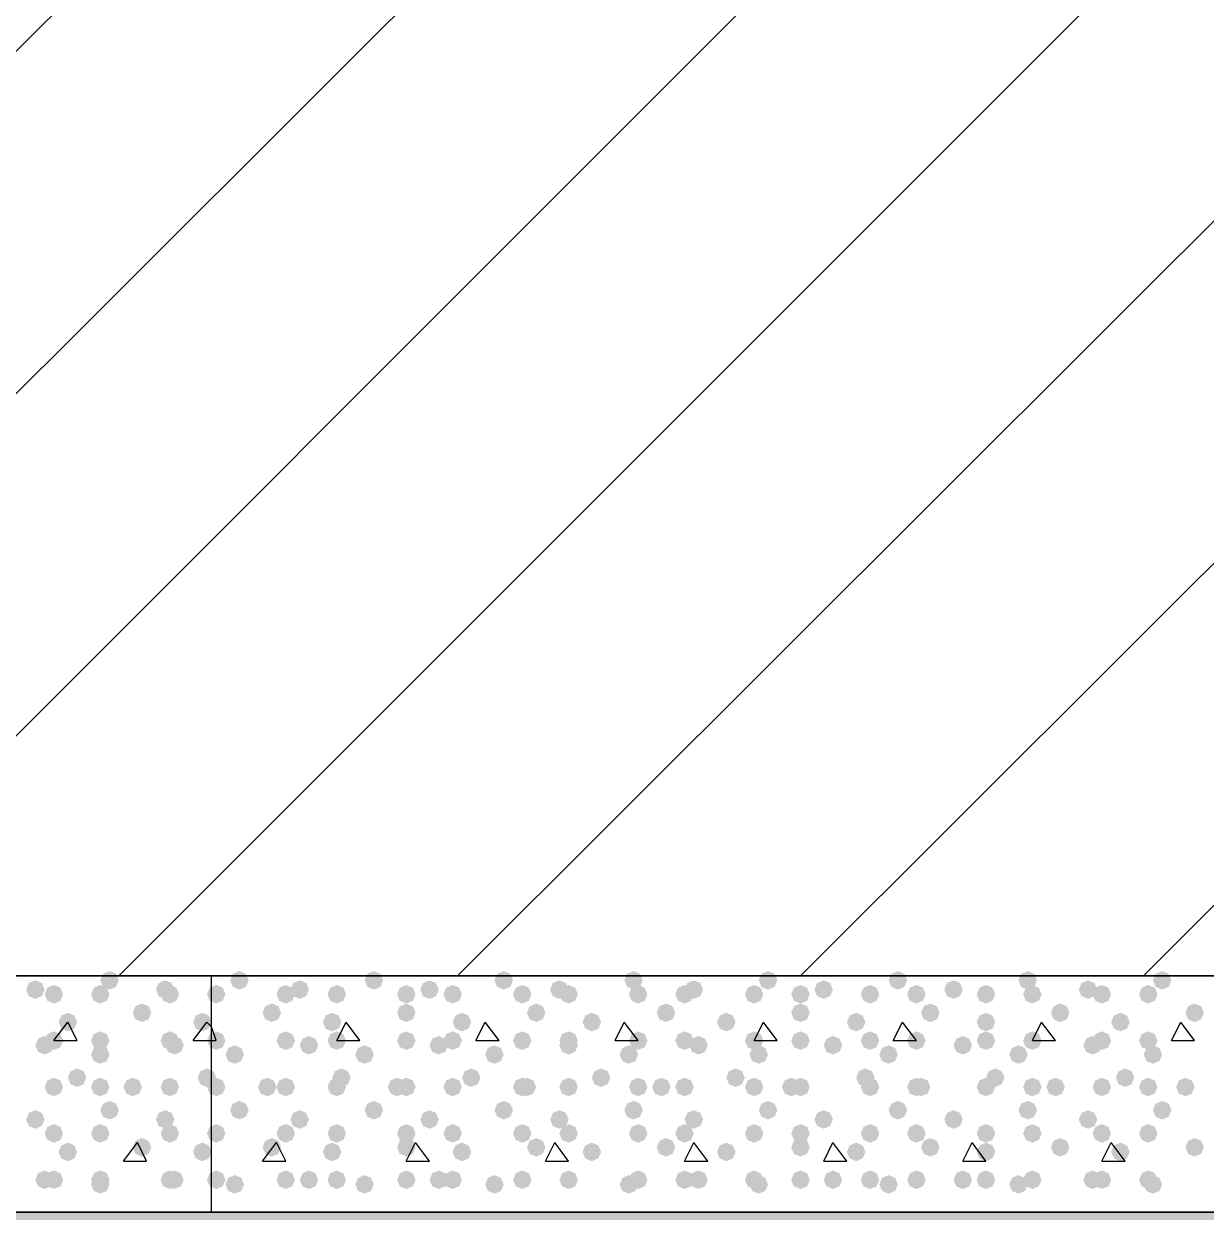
# Model space of a CAD drawing. Header units: millimetres. Extents: x 0 to 420, y 0 to 297.
# Drawn here: x 257.83 to 268.63, y 177.93 to 188.77 of the extents above; entities that cross this region are included whole.
import ezdxf

# ---------------------------------------------------------------- set-up
doc = ezdxf.new("R2010")
doc.units = ezdxf.units.MM
doc.layers.get('0').update_dxf_attribs({"linetype": 'CONTINUOUS'})

msp = doc.modelspace()

# ---------------------------------------------------------------- hatches: boundary and pattern name
at = {"true_color": 0x000007}
for points in [[(258.699, 180.043667), (258.674129, 179.983871), (258.614333, 179.959), (258.554538, 179.983871), (258.529667, 180.043667), (258.554537, 180.103462), (258.614333, 180.128333), (258.674129, 180.103463)], [(258.021667, 179.959), (257.996796, 179.899204), (257.937, 179.874333), (257.877204, 179.899204), (257.852333, 179.959), (257.877204, 180.018796), (257.937, 180.043667), (257.996796, 180.018796)], [(258.191, 179.916667), (258.166129, 179.856871), (258.106333, 179.832), (258.046538, 179.856871), (258.021667, 179.916667), (258.046537, 179.976462), (258.106333, 180.001333), (258.166129, 179.976463)], [(258.614333, 179.916667), (258.589462, 179.856871), (258.529667, 179.832), (258.469871, 179.856871), (258.445, 179.916667), (258.469871, 179.976462), (258.529667, 180.001333), (258.589462, 179.976463)], [(259.207, 179.959), (259.182129, 179.899204), (259.122333, 179.874333), (259.062537, 179.899204), (259.037667, 179.959), (259.062537, 180.018796), (259.122333, 180.043667), (259.182129, 180.018796)], [(259.249333, 179.916667), (259.224462, 179.856871), (259.164667, 179.832), (259.104871, 179.856871), (259.08, 179.916667), (259.104871, 179.976462), (259.164667, 180.001333), (259.224462, 179.976463)], [(258.995333, 179.747333), (258.970462, 179.687537), (258.910667, 179.662667), (258.850871, 179.687537), (258.826, 179.747333), (258.850871, 179.807129), (258.910667, 179.832), (258.970462, 179.807129)], [(258.318, 179.662667), (258.293129, 179.602871), (258.233333, 179.578), (258.173537, 179.602871), (258.148667, 179.662667), (258.173537, 179.722462), (258.233333, 179.747333), (258.293129, 179.722463)], [(259.545667, 179.662667), (259.520796, 179.602871), (259.461, 179.578), (259.401204, 179.602871), (259.376333, 179.662667), (259.401204, 179.722462), (259.461, 179.747333), (259.520796, 179.722463)], [(258.106333, 179.451), (258.081462, 179.391204), (258.021667, 179.366333), (257.961871, 179.391204), (257.937, 179.451), (257.961871, 179.510796), (258.021667, 179.535667), (258.081462, 179.510796)], [(258.191, 179.493333), (258.166129, 179.433538), (258.106333, 179.408667), (258.046538, 179.433538), (258.021667, 179.493333), (258.046537, 179.553129), (258.106333, 179.578), (258.166129, 179.553129)], [(258.614333, 179.493333), (258.589462, 179.433538), (258.529667, 179.408667), (258.469871, 179.433538), (258.445, 179.493333), (258.469871, 179.553129), (258.529667, 179.578), (258.589462, 179.553129)], [(259.249333, 179.493333), (259.224462, 179.433538), (259.164667, 179.408667), (259.104871, 179.433538), (259.08, 179.493333), (259.104871, 179.553129), (259.164667, 179.578), (259.224462, 179.553129)], [(259.291667, 179.451), (259.266796, 179.391204), (259.207, 179.366333), (259.147204, 179.391204), (259.122333, 179.451), (259.147204, 179.510796), (259.207, 179.535667), (259.266796, 179.510796)], [(258.614333, 179.366333), (258.589462, 179.306537), (258.529667, 179.281667), (258.469871, 179.306537), (258.445, 179.366333), (258.469871, 179.426129), (258.529667, 179.451), (258.589462, 179.426129)], [(258.402667, 179.154667), (258.377796, 179.094871), (258.318, 179.07), (258.258204, 179.094871), (258.233333, 179.154667), (258.258204, 179.214462), (258.318, 179.239333), (258.377796, 179.214463)], [(259.588, 179.154667), (259.563129, 179.094871), (259.503333, 179.07), (259.443537, 179.094871), (259.418667, 179.154667), (259.443537, 179.214462), (259.503333, 179.239333), (259.563129, 179.214463)], [(258.191, 179.07), (258.166129, 179.010204), (258.106333, 178.985333), (258.046538, 179.010204), (258.021667, 179.07), (258.046537, 179.129796), (258.106333, 179.154667), (258.166129, 179.129796)], [(258.614333, 179.07), (258.589462, 179.010204), (258.529667, 178.985333), (258.469871, 179.010204), (258.445, 179.07), (258.469871, 179.129796), (258.529667, 179.154667), (258.589462, 179.129796)], [(258.910667, 179.07), (258.885796, 179.010204), (258.826, 178.985333), (258.766204, 179.010204), (258.741333, 179.07), (258.766204, 179.129796), (258.826, 179.154667), (258.885796, 179.129796)], [(259.249333, 179.07), (259.224462, 179.010204), (259.164667, 178.985333), (259.104871, 179.010204), (259.08, 179.07), (259.104871, 179.129796), (259.164667, 179.154667), (259.224462, 179.129796)], [(258.699, 178.858333), (258.674129, 178.798537), (258.614333, 178.773667), (258.554538, 178.798537), (258.529667, 178.858333), (258.554537, 178.918129), (258.614333, 178.943), (258.674129, 178.918129)], [(258.021667, 178.773667), (257.996796, 178.713871), (257.937, 178.689), (257.877204, 178.713871), (257.852333, 178.773667), (257.877204, 178.833462), (257.937, 178.858333), (257.996796, 178.833463)], [(259.207, 178.773667), (259.182129, 178.713871), (259.122333, 178.689), (259.062537, 178.713871), (259.037667, 178.773667), (259.062537, 178.833462), (259.122333, 178.858333), (259.182129, 178.833463)], [(258.191, 178.646667), (258.166129, 178.586871), (258.106333, 178.562), (258.046538, 178.586871), (258.021667, 178.646667), (258.046537, 178.706462), (258.106333, 178.731333), (258.166129, 178.706463)], [(258.614333, 178.646667), (258.589462, 178.586871), (258.529667, 178.562), (258.469871, 178.586871), (258.445, 178.646667), (258.469871, 178.706462), (258.529667, 178.731333), (258.589462, 178.706463)], [(259.249333, 178.646667), (259.224462, 178.586871), (259.164667, 178.562), (259.104871, 178.586871), (259.08, 178.646667), (259.104871, 178.706462), (259.164667, 178.731333), (259.224462, 178.706463)], [(258.318, 178.477333), (258.293129, 178.417537), (258.233333, 178.392667), (258.173537, 178.417537), (258.148667, 178.477333), (258.173537, 178.537129), (258.233333, 178.562), (258.293129, 178.537129)], [(258.995333, 178.519667), (258.970462, 178.459871), (258.910667, 178.435), (258.850871, 178.459871), (258.826, 178.519667), (258.850871, 178.579462), (258.910667, 178.604333), (258.970462, 178.579463)], [(259.545667, 178.477333), (259.520796, 178.417537), (259.461, 178.392667), (259.401204, 178.417537), (259.376333, 178.477333), (259.401204, 178.537129), (259.461, 178.562), (259.520796, 178.537129)], [(258.106333, 178.223333), (258.081462, 178.163537), (258.021667, 178.138667), (257.961871, 178.163537), (257.937, 178.223333), (257.961871, 178.283129), (258.021667, 178.308), (258.081462, 178.283129)], [(258.191, 178.223333), (258.166129, 178.163537), (258.106333, 178.138667), (258.046538, 178.163537), (258.021667, 178.223333), (258.046537, 178.283129), (258.106333, 178.308), (258.166129, 178.283129)], [(258.614333, 178.223333), (258.589462, 178.163537), (258.529667, 178.138667), (258.469871, 178.163537), (258.445, 178.223333), (258.469871, 178.283129), (258.529667, 178.308), (258.589462, 178.283129)], [(258.614333, 178.181), (258.589462, 178.121204), (258.529667, 178.096333), (258.469871, 178.121204), (258.445, 178.181), (258.469871, 178.240796), (258.529667, 178.265667), (258.589462, 178.240796)], [(259.249333, 178.223333), (259.224462, 178.163537), (259.164667, 178.138667), (259.104871, 178.163537), (259.08, 178.223333), (259.104871, 178.283129), (259.164667, 178.308), (259.224462, 178.283129)], [(259.291667, 178.223333), (259.266796, 178.163537), (259.207, 178.138667), (259.147204, 178.163537), (259.122333, 178.223333), (259.147204, 178.283129), (259.207, 178.308), (259.266796, 178.283129)]]:
    msp.add_hatch(color=0, dxfattribs=at).paths.add_polyline_path(points, flags=0)
at = {"true_color": 0x000008}
for points in [[(259.884333, 180.043667), (259.859462, 179.983871), (259.799667, 179.959), (259.739871, 179.983871), (259.715, 180.043667), (259.739871, 180.103462), (259.799667, 180.128333), (259.859462, 180.103463)], [(261.112, 180.043667), (261.087129, 179.983871), (261.027333, 179.959), (260.967537, 179.983871), (260.942667, 180.043667), (260.967537, 180.103462), (261.027333, 180.128333), (261.087129, 180.103463)], [(262.297333, 180.043667), (262.272462, 179.983871), (262.212667, 179.959), (262.152871, 179.983871), (262.128, 180.043667), (262.152871, 180.103462), (262.212667, 180.128333), (262.272462, 180.103463)], [(263.482667, 180.043667), (263.457796, 179.983871), (263.398, 179.959), (263.338204, 179.983871), (263.313333, 180.043667), (263.338204, 180.103462), (263.398, 180.128333), (263.457796, 180.103463)], [(264.710333, 180.043667), (264.685462, 179.983871), (264.625667, 179.959), (264.565871, 179.983871), (264.541, 180.043667), (264.565871, 180.103462), (264.625667, 180.128333), (264.685462, 180.103463)], [(265.895667, 180.043667), (265.870796, 179.983871), (265.811, 179.959), (265.751204, 179.983871), (265.726333, 180.043667), (265.751204, 180.103462), (265.811, 180.128333), (265.870796, 180.103463)], [(267.081, 180.043667), (267.056129, 179.983871), (266.996333, 179.959), (266.936537, 179.983871), (266.911667, 180.043667), (266.936537, 180.103462), (266.996333, 180.128333), (267.056129, 180.103463)], [(268.308667, 180.043667), (268.283796, 179.983871), (268.224, 179.959), (268.164204, 179.983871), (268.139333, 180.043667), (268.164204, 180.103462), (268.224, 180.128333), (268.283796, 180.103463)], [(259.672667, 179.916667), (259.647796, 179.856871), (259.588, 179.832), (259.528204, 179.856871), (259.503333, 179.916667), (259.528204, 179.976462), (259.588, 180.001333), (259.647796, 179.976463)], [(260.307667, 179.916667), (260.282796, 179.856871), (260.223, 179.832), (260.163204, 179.856871), (260.138333, 179.916667), (260.163204, 179.976462), (260.223, 180.001333), (260.282796, 179.976463)], [(260.434667, 179.959), (260.409796, 179.899204), (260.35, 179.874333), (260.290204, 179.899204), (260.265333, 179.959), (260.290204, 180.018796), (260.35, 180.043667), (260.409796, 180.018796)], [(260.773333, 179.916667), (260.748462, 179.856871), (260.688667, 179.832), (260.628871, 179.856871), (260.604, 179.916667), (260.628871, 179.976462), (260.688667, 180.001333), (260.748462, 179.976463)], [(261.408333, 179.916667), (261.383462, 179.856871), (261.323667, 179.832), (261.263871, 179.856871), (261.239, 179.916667), (261.263871, 179.976462), (261.323667, 180.001333), (261.383462, 179.976463)], [(261.62, 179.959), (261.595129, 179.899204), (261.535333, 179.874333), (261.475537, 179.899204), (261.450667, 179.959), (261.475537, 180.018796), (261.535333, 180.043667), (261.595129, 180.018796)], [(261.831667, 179.916667), (261.806796, 179.856871), (261.747, 179.832), (261.687204, 179.856871), (261.662333, 179.916667), (261.687204, 179.976462), (261.747, 180.001333), (261.806796, 179.976463)], [(262.466667, 179.916667), (262.441796, 179.856871), (262.382, 179.832), (262.322204, 179.856871), (262.297333, 179.916667), (262.322204, 179.976462), (262.382, 180.001333), (262.441796, 179.976463)], [(262.805333, 179.959), (262.780463, 179.899204), (262.720667, 179.874333), (262.660871, 179.899204), (262.636, 179.959), (262.660871, 180.018796), (262.720667, 180.043667), (262.780462, 180.018796)], [(262.89, 179.916667), (262.865129, 179.856871), (262.805333, 179.832), (262.745538, 179.856871), (262.720667, 179.916667), (262.745537, 179.976462), (262.805333, 180.001333), (262.865129, 179.976463)], [(263.525, 179.916667), (263.500129, 179.856871), (263.440333, 179.832), (263.380538, 179.856871), (263.355667, 179.916667), (263.380537, 179.976462), (263.440333, 180.001333), (263.500129, 179.976463)], [(263.948333, 179.916667), (263.923463, 179.856871), (263.863667, 179.832), (263.803871, 179.856871), (263.779, 179.916667), (263.803871, 179.976462), (263.863667, 180.001333), (263.923462, 179.976463)], [(264.033, 179.959), (264.008129, 179.899204), (263.948333, 179.874333), (263.888537, 179.899204), (263.863667, 179.959), (263.888537, 180.018796), (263.948333, 180.043667), (264.008129, 180.018796)], [(264.583333, 179.916667), (264.558463, 179.856871), (264.498667, 179.832), (264.438871, 179.856871), (264.414, 179.916667), (264.438871, 179.976462), (264.498667, 180.001333), (264.558462, 179.976463)], [(265.006667, 179.916667), (264.981796, 179.856871), (264.922, 179.832), (264.862204, 179.856871), (264.837333, 179.916667), (264.862204, 179.976462), (264.922, 180.001333), (264.981796, 179.976463)], [(265.218333, 179.959), (265.193463, 179.899204), (265.133667, 179.874333), (265.073871, 179.899204), (265.049, 179.959), (265.073871, 180.018796), (265.133667, 180.043667), (265.193462, 180.018796)], [(265.641667, 179.916667), (265.616796, 179.856871), (265.557, 179.832), (265.497204, 179.856871), (265.472333, 179.916667), (265.497204, 179.976462), (265.557, 180.001333), (265.616796, 179.976463)], [(266.065, 179.916667), (266.040129, 179.856871), (265.980333, 179.832), (265.920538, 179.856871), (265.895667, 179.916667), (265.920537, 179.976462), (265.980333, 180.001333), (266.040129, 179.976463)], [(266.403667, 179.959), (266.378796, 179.899204), (266.319, 179.874333), (266.259204, 179.899204), (266.234333, 179.959), (266.259204, 180.018796), (266.319, 180.043667), (266.378796, 180.018796)], [(266.7, 179.916667), (266.675129, 179.856871), (266.615333, 179.832), (266.555538, 179.856871), (266.530667, 179.916667), (266.555537, 179.976462), (266.615333, 180.001333), (266.675129, 179.976463)], [(267.123333, 179.916667), (267.098462, 179.856871), (267.038667, 179.832), (266.978871, 179.856871), (266.954, 179.916667), (266.978871, 179.976462), (267.038667, 180.001333), (267.098462, 179.976463)], [(267.631333, 179.959), (267.606463, 179.899204), (267.546667, 179.874333), (267.486871, 179.899204), (267.462, 179.959), (267.486871, 180.018796), (267.546667, 180.043667), (267.606462, 180.018796)], [(267.758333, 179.916667), (267.733462, 179.856871), (267.673667, 179.832), (267.613871, 179.856871), (267.589, 179.916667), (267.613871, 179.976462), (267.673667, 180.001333), (267.733462, 179.976463)], [(268.181667, 179.916667), (268.156796, 179.856871), (268.097, 179.832), (268.037204, 179.856871), (268.012333, 179.916667), (268.037204, 179.976462), (268.097, 180.001333), (268.156796, 179.976463)], [(260.180667, 179.747333), (260.155796, 179.687537), (260.096, 179.662667), (260.036204, 179.687537), (260.011333, 179.747333), (260.036204, 179.807129), (260.096, 179.832), (260.155796, 179.807129)], [(261.408333, 179.747333), (261.383462, 179.687537), (261.323667, 179.662667), (261.263871, 179.687537), (261.239, 179.747333), (261.263871, 179.807129), (261.323667, 179.832), (261.383462, 179.807129)], [(262.593667, 179.747333), (262.568796, 179.687537), (262.509, 179.662667), (262.449204, 179.687537), (262.424333, 179.747333), (262.449204, 179.807129), (262.509, 179.832), (262.568796, 179.807129)], [(263.779, 179.747333), (263.754129, 179.687537), (263.694333, 179.662667), (263.634537, 179.687537), (263.609667, 179.747333), (263.634537, 179.807129), (263.694333, 179.832), (263.754129, 179.807129)], [(265.006667, 179.747333), (264.981796, 179.687537), (264.922, 179.662667), (264.862204, 179.687537), (264.837333, 179.747333), (264.862204, 179.807129), (264.922, 179.832), (264.981796, 179.807129)], [(266.192, 179.747333), (266.167129, 179.687537), (266.107333, 179.662667), (266.047537, 179.687537), (266.022667, 179.747333), (266.047537, 179.807129), (266.107333, 179.832), (266.167129, 179.807129)], [(267.377333, 179.747333), (267.352463, 179.687537), (267.292667, 179.662667), (267.232871, 179.687537), (267.208, 179.747333), (267.232871, 179.807129), (267.292667, 179.832), (267.352462, 179.807129)], [(268.605, 179.747333), (268.580129, 179.687537), (268.520333, 179.662667), (268.460537, 179.687537), (268.435667, 179.747333), (268.460537, 179.807129), (268.520333, 179.832), (268.580129, 179.807129)], [(260.731, 179.662667), (260.706129, 179.602871), (260.646333, 179.578), (260.586538, 179.602871), (260.561667, 179.662667), (260.586537, 179.722462), (260.646333, 179.747333), (260.706129, 179.722463)], [(261.916333, 179.662667), (261.891462, 179.602871), (261.831667, 179.578), (261.771871, 179.602871), (261.747, 179.662667), (261.771871, 179.722462), (261.831667, 179.747333), (261.891462, 179.722463)], [(263.101667, 179.662667), (263.076796, 179.602871), (263.017, 179.578), (262.957204, 179.602871), (262.932333, 179.662667), (262.957204, 179.722462), (263.017, 179.747333), (263.076796, 179.722463)], [(264.329333, 179.662667), (264.304463, 179.602871), (264.244667, 179.578), (264.184871, 179.602871), (264.16, 179.662667), (264.184871, 179.722462), (264.244667, 179.747333), (264.304462, 179.722463)], [(265.514667, 179.662667), (265.489796, 179.602871), (265.43, 179.578), (265.370204, 179.602871), (265.345333, 179.662667), (265.370204, 179.722462), (265.43, 179.747333), (265.489796, 179.722463)], [(266.7, 179.662667), (266.675129, 179.602871), (266.615333, 179.578), (266.555538, 179.602871), (266.530667, 179.662667), (266.555537, 179.722462), (266.615333, 179.747333), (266.675129, 179.722463)], [(267.927667, 179.662667), (267.902796, 179.602871), (267.843, 179.578), (267.783204, 179.602871), (267.758333, 179.662667), (267.783204, 179.722462), (267.843, 179.747333), (267.902796, 179.722463)], [(259.672667, 179.493333), (259.647796, 179.433538), (259.588, 179.408667), (259.528204, 179.433538), (259.503333, 179.493333), (259.528204, 179.553129), (259.588, 179.578), (259.647796, 179.553129)], [(260.307667, 179.493333), (260.282796, 179.433538), (260.223, 179.408667), (260.163204, 179.433538), (260.138333, 179.493333), (260.163204, 179.553129), (260.223, 179.578), (260.282796, 179.553129)], [(260.519333, 179.451), (260.494463, 179.391204), (260.434667, 179.366333), (260.374871, 179.391204), (260.35, 179.451), (260.374871, 179.510796), (260.434667, 179.535667), (260.494462, 179.510796)], [(260.773333, 179.493333), (260.748462, 179.433538), (260.688667, 179.408667), (260.628871, 179.433538), (260.604, 179.493333), (260.628871, 179.553129), (260.688667, 179.578), (260.748462, 179.553129)], [(261.408333, 179.493333), (261.383462, 179.433538), (261.323667, 179.408667), (261.263871, 179.433538), (261.239, 179.493333), (261.263871, 179.553129), (261.323667, 179.578), (261.383462, 179.553129)], [(261.704667, 179.451), (261.679796, 179.391204), (261.62, 179.366333), (261.560204, 179.391204), (261.535333, 179.451), (261.560204, 179.510796), (261.62, 179.535667), (261.679796, 179.510796)], [(261.831667, 179.493333), (261.806796, 179.433538), (261.747, 179.408667), (261.687204, 179.433538), (261.662333, 179.493333), (261.687204, 179.553129), (261.747, 179.578), (261.806796, 179.553129)], [(262.466667, 179.493333), (262.441796, 179.433538), (262.382, 179.408667), (262.322204, 179.433538), (262.297333, 179.493333), (262.322204, 179.553129), (262.382, 179.578), (262.441796, 179.553129)], [(262.89, 179.493333), (262.865129, 179.433538), (262.805333, 179.408667), (262.745538, 179.433538), (262.720667, 179.493333), (262.745537, 179.553129), (262.805333, 179.578), (262.865129, 179.553129)], [(262.89, 179.451), (262.865129, 179.391204), (262.805333, 179.366333), (262.745538, 179.391204), (262.720667, 179.451), (262.745537, 179.510796), (262.805333, 179.535667), (262.865129, 179.510796)], [(263.525, 179.493333), (263.500129, 179.433538), (263.440333, 179.408667), (263.380538, 179.433538), (263.355667, 179.493333), (263.380537, 179.553129), (263.440333, 179.578), (263.500129, 179.553129)], [(263.948333, 179.493333), (263.923463, 179.433538), (263.863667, 179.408667), (263.803871, 179.433538), (263.779, 179.493333), (263.803871, 179.553129), (263.863667, 179.578), (263.923462, 179.553129)], [(264.075333, 179.451), (264.050462, 179.391204), (263.990667, 179.366333), (263.930871, 179.391204), (263.906, 179.451), (263.930871, 179.510796), (263.990667, 179.535667), (264.050462, 179.510796)], [(264.583333, 179.493333), (264.558463, 179.433538), (264.498667, 179.408667), (264.438871, 179.433538), (264.414, 179.493333), (264.438871, 179.553129), (264.498667, 179.578), (264.558462, 179.553129)], [(265.006667, 179.493333), (264.981796, 179.433538), (264.922, 179.408667), (264.862204, 179.433538), (264.837333, 179.493333), (264.862204, 179.553129), (264.922, 179.578), (264.981796, 179.553129)], [(265.303, 179.451), (265.278129, 179.391204), (265.218333, 179.366333), (265.158537, 179.391204), (265.133667, 179.451), (265.158537, 179.510796), (265.218333, 179.535667), (265.278129, 179.510796)], [(265.641667, 179.493333), (265.616796, 179.433538), (265.557, 179.408667), (265.497204, 179.433538), (265.472333, 179.493333), (265.497204, 179.553129), (265.557, 179.578), (265.616796, 179.553129)], [(266.065, 179.493333), (266.040129, 179.433538), (265.980333, 179.408667), (265.920538, 179.433538), (265.895667, 179.493333), (265.920537, 179.553129), (265.980333, 179.578), (266.040129, 179.553129)], [(266.488333, 179.451), (266.463462, 179.391204), (266.403667, 179.366333), (266.343871, 179.391204), (266.319, 179.451), (266.343871, 179.510796), (266.403667, 179.535667), (266.463462, 179.510796)], [(266.7, 179.493333), (266.675129, 179.433538), (266.615333, 179.408667), (266.555538, 179.433538), (266.530667, 179.493333), (266.555537, 179.553129), (266.615333, 179.578), (266.675129, 179.553129)], [(267.123333, 179.493333), (267.098462, 179.433538), (267.038667, 179.408667), (266.978871, 179.433538), (266.954, 179.493333), (266.978871, 179.553129), (267.038667, 179.578), (267.098462, 179.553129)], [(267.673667, 179.451), (267.648796, 179.391204), (267.589, 179.366333), (267.529204, 179.391204), (267.504333, 179.451), (267.529204, 179.510796), (267.589, 179.535667), (267.648796, 179.510796)], [(267.758333, 179.493333), (267.733462, 179.433538), (267.673667, 179.408667), (267.613871, 179.433538), (267.589, 179.493333), (267.613871, 179.553129), (267.673667, 179.578), (267.733462, 179.553129)], [(268.181667, 179.493333), (268.156796, 179.433538), (268.097, 179.408667), (268.037204, 179.433538), (268.012333, 179.493333), (268.037204, 179.553129), (268.097, 179.578), (268.156796, 179.553129)], [(259.842, 179.366333), (259.817129, 179.306537), (259.757333, 179.281667), (259.697537, 179.306537), (259.672667, 179.366333), (259.697537, 179.426129), (259.757333, 179.451), (259.817129, 179.426129)], [(261.027333, 179.366333), (261.002462, 179.306537), (260.942667, 179.281667), (260.882871, 179.306537), (260.858, 179.366333), (260.882871, 179.426129), (260.942667, 179.451), (261.002462, 179.426129)], [(262.212667, 179.366333), (262.187796, 179.306537), (262.128, 179.281667), (262.068204, 179.306537), (262.043333, 179.366333), (262.068204, 179.426129), (262.128, 179.451), (262.187796, 179.426129)], [(263.440333, 179.366333), (263.415462, 179.306537), (263.355667, 179.281667), (263.295871, 179.306537), (263.271, 179.366333), (263.295871, 179.426129), (263.355667, 179.451), (263.415462, 179.426129)], [(264.625667, 179.366333), (264.600796, 179.306537), (264.541, 179.281667), (264.481204, 179.306537), (264.456333, 179.366333), (264.481204, 179.426129), (264.541, 179.451), (264.600796, 179.426129)], [(265.811, 179.366333), (265.786129, 179.306537), (265.726333, 179.281667), (265.666538, 179.306537), (265.641667, 179.366333), (265.666537, 179.426129), (265.726333, 179.451), (265.786129, 179.426129)], [(266.996333, 179.366333), (266.971462, 179.306537), (266.911667, 179.281667), (266.851871, 179.306537), (266.827, 179.366333), (266.851871, 179.426129), (266.911667, 179.451), (266.971462, 179.426129)], [(268.224, 179.366333), (268.199129, 179.306537), (268.139333, 179.281667), (268.079538, 179.306537), (268.054667, 179.366333), (268.079537, 179.426129), (268.139333, 179.451), (268.199129, 179.426129)], [(260.815667, 179.154667), (260.790796, 179.094871), (260.731, 179.07), (260.671204, 179.094871), (260.646333, 179.154667), (260.671204, 179.214462), (260.731, 179.239333), (260.790796, 179.214463)], [(262.001, 179.154667), (261.976129, 179.094871), (261.916333, 179.07), (261.856538, 179.094871), (261.831667, 179.154667), (261.856537, 179.214462), (261.916333, 179.239333), (261.976129, 179.214463)], [(263.186333, 179.154667), (263.161462, 179.094871), (263.101667, 179.07), (263.041871, 179.094871), (263.017, 179.154667), (263.041871, 179.214462), (263.101667, 179.239333), (263.161462, 179.214463)], [(264.414, 179.154667), (264.389129, 179.094871), (264.329333, 179.07), (264.269538, 179.094871), (264.244667, 179.154667), (264.269537, 179.214462), (264.329333, 179.239333), (264.389129, 179.214463)], [(265.599333, 179.154667), (265.574462, 179.094871), (265.514667, 179.07), (265.454871, 179.094871), (265.43, 179.154667), (265.454871, 179.214462), (265.514667, 179.239333), (265.574462, 179.214463)], [(266.784667, 179.154667), (266.759796, 179.094871), (266.7, 179.07), (266.640204, 179.094871), (266.615333, 179.154667), (266.640204, 179.214462), (266.7, 179.239333), (266.759796, 179.214463)], [(267.97, 179.154667), (267.945129, 179.094871), (267.885333, 179.07), (267.825538, 179.094871), (267.800667, 179.154667), (267.825537, 179.214462), (267.885333, 179.239333), (267.945129, 179.214463)], [(259.672667, 179.07), (259.647796, 179.010204), (259.588, 178.985333), (259.528204, 179.010204), (259.503333, 179.07), (259.528204, 179.129796), (259.588, 179.154667), (259.647796, 179.129796)], [(260.138333, 179.07), (260.113462, 179.010204), (260.053667, 178.985333), (259.993871, 179.010204), (259.969, 179.07), (259.993871, 179.129796), (260.053667, 179.154667), (260.113462, 179.129796)], [(260.307667, 179.07), (260.282796, 179.010204), (260.223, 178.985333), (260.163204, 179.010204), (260.138333, 179.07), (260.163204, 179.129796), (260.223, 179.154667), (260.282796, 179.129796)], [(260.773333, 179.07), (260.748462, 179.010204), (260.688667, 178.985333), (260.628871, 179.010204), (260.604, 179.07), (260.628871, 179.129796), (260.688667, 179.154667), (260.748462, 179.129796)], [(261.323667, 179.07), (261.298796, 179.010204), (261.239, 178.985333), (261.179204, 179.010204), (261.154333, 179.07), (261.179204, 179.129796), (261.239, 179.154667), (261.298796, 179.129796)], [(261.408333, 179.07), (261.383462, 179.010204), (261.323667, 178.985333), (261.263871, 179.010204), (261.239, 179.07), (261.263871, 179.129796), (261.323667, 179.154667), (261.383462, 179.129796)], [(261.831667, 179.07), (261.806796, 179.010204), (261.747, 178.985333), (261.687204, 179.010204), (261.662333, 179.07), (261.687204, 179.129796), (261.747, 179.154667), (261.806796, 179.129796)], [(262.466667, 179.07), (262.441796, 179.010204), (262.382, 178.985333), (262.322204, 179.010204), (262.297333, 179.07), (262.322204, 179.129796), (262.382, 179.154667), (262.441796, 179.129796)], [(262.509, 179.07), (262.484129, 179.010204), (262.424333, 178.985333), (262.364537, 179.010204), (262.339667, 179.07), (262.364537, 179.129796), (262.424333, 179.154667), (262.484129, 179.129796)], [(262.89, 179.07), (262.865129, 179.010204), (262.805333, 178.985333), (262.745538, 179.010204), (262.720667, 179.07), (262.745537, 179.129796), (262.805333, 179.154667), (262.865129, 179.129796)], [(263.525, 179.07), (263.500129, 179.010204), (263.440333, 178.985333), (263.380538, 179.010204), (263.355667, 179.07), (263.380537, 179.129796), (263.440333, 179.154667), (263.500129, 179.129796)], [(263.736667, 179.07), (263.711796, 179.010204), (263.652, 178.985333), (263.592204, 179.010204), (263.567333, 179.07), (263.592204, 179.129796), (263.652, 179.154667), (263.711796, 179.129796)], [(263.948333, 179.07), (263.923463, 179.010204), (263.863667, 178.985333), (263.803871, 179.010204), (263.779, 179.07), (263.803871, 179.129796), (263.863667, 179.154667), (263.923462, 179.129796)], [(264.583333, 179.07), (264.558463, 179.010204), (264.498667, 178.985333), (264.438871, 179.010204), (264.414, 179.07), (264.438871, 179.129796), (264.498667, 179.154667), (264.558462, 179.129796)], [(264.922, 179.07), (264.897129, 179.010204), (264.837333, 178.985333), (264.777537, 179.010204), (264.752667, 179.07), (264.777537, 179.129796), (264.837333, 179.154667), (264.897129, 179.129796)], [(265.006667, 179.07), (264.981796, 179.010204), (264.922, 178.985333), (264.862204, 179.010204), (264.837333, 179.07), (264.862204, 179.129796), (264.922, 179.154667), (264.981796, 179.129796)], [(265.641667, 179.07), (265.616796, 179.010204), (265.557, 178.985333), (265.497204, 179.010204), (265.472333, 179.07), (265.497204, 179.129796), (265.557, 179.154667), (265.616796, 179.129796)], [(266.065, 179.07), (266.040129, 179.010204), (265.980333, 178.985333), (265.920538, 179.010204), (265.895667, 179.07), (265.920537, 179.129796), (265.980333, 179.154667), (266.040129, 179.129796)], [(266.107333, 179.07), (266.082463, 179.010204), (266.022667, 178.985333), (265.962871, 179.010204), (265.938, 179.07), (265.962871, 179.129796), (266.022667, 179.154667), (266.082462, 179.129796)], [(266.7, 179.07), (266.675129, 179.010204), (266.615333, 178.985333), (266.555538, 179.010204), (266.530667, 179.07), (266.555537, 179.129796), (266.615333, 179.154667), (266.675129, 179.129796)], [(267.123333, 179.07), (267.098462, 179.010204), (267.038667, 178.985333), (266.978871, 179.010204), (266.954, 179.07), (266.978871, 179.129796), (267.038667, 179.154667), (267.098462, 179.129796)], [(267.335, 179.07), (267.310129, 179.010204), (267.250333, 178.985333), (267.190538, 179.010204), (267.165667, 179.07), (267.190537, 179.129796), (267.250333, 179.154667), (267.310129, 179.129796)], [(267.758333, 179.07), (267.733462, 179.010204), (267.673667, 178.985333), (267.613871, 179.010204), (267.589, 179.07), (267.613871, 179.129796), (267.673667, 179.154667), (267.733462, 179.129796)], [(268.181667, 179.07), (268.156796, 179.010204), (268.097, 178.985333), (268.037204, 179.010204), (268.012333, 179.07), (268.037204, 179.129796), (268.097, 179.154667), (268.156796, 179.129796)], [(268.520333, 179.07), (268.495462, 179.010204), (268.435667, 178.985333), (268.375871, 179.010204), (268.351, 179.07), (268.375871, 179.129796), (268.435667, 179.154667), (268.495462, 179.129796)], [(259.884333, 178.858333), (259.859462, 178.798537), (259.799667, 178.773667), (259.739871, 178.798537), (259.715, 178.858333), (259.739871, 178.918129), (259.799667, 178.943), (259.859462, 178.918129)], [(261.112, 178.858333), (261.087129, 178.798537), (261.027333, 178.773667), (260.967537, 178.798537), (260.942667, 178.858333), (260.967537, 178.918129), (261.027333, 178.943), (261.087129, 178.918129)], [(262.297333, 178.858333), (262.272462, 178.798537), (262.212667, 178.773667), (262.152871, 178.798537), (262.128, 178.858333), (262.152871, 178.918129), (262.212667, 178.943), (262.272462, 178.918129)], [(263.482667, 178.858333), (263.457796, 178.798537), (263.398, 178.773667), (263.338204, 178.798537), (263.313333, 178.858333), (263.338204, 178.918129), (263.398, 178.943), (263.457796, 178.918129)], [(264.710333, 178.858333), (264.685462, 178.798537), (264.625667, 178.773667), (264.565871, 178.798537), (264.541, 178.858333), (264.565871, 178.918129), (264.625667, 178.943), (264.685462, 178.918129)], [(265.895667, 178.858333), (265.870796, 178.798537), (265.811, 178.773667), (265.751204, 178.798537), (265.726333, 178.858333), (265.751204, 178.918129), (265.811, 178.943), (265.870796, 178.918129)], [(267.081, 178.858333), (267.056129, 178.798537), (266.996333, 178.773667), (266.936537, 178.798537), (266.911667, 178.858333), (266.936537, 178.918129), (266.996333, 178.943), (267.056129, 178.918129)], [(268.308667, 178.858333), (268.283796, 178.798537), (268.224, 178.773667), (268.164204, 178.798537), (268.139333, 178.858333), (268.164204, 178.918129), (268.224, 178.943), (268.283796, 178.918129)], [(260.434667, 178.773667), (260.409796, 178.713871), (260.35, 178.689), (260.290204, 178.713871), (260.265333, 178.773667), (260.290204, 178.833462), (260.35, 178.858333), (260.409796, 178.833463)], [(261.62, 178.773667), (261.595129, 178.713871), (261.535333, 178.689), (261.475537, 178.713871), (261.450667, 178.773667), (261.475537, 178.833462), (261.535333, 178.858333), (261.595129, 178.833463)], [(262.805333, 178.773667), (262.780463, 178.713871), (262.720667, 178.689), (262.660871, 178.713871), (262.636, 178.773667), (262.660871, 178.833462), (262.720667, 178.858333), (262.780462, 178.833463)], [(264.033, 178.773667), (264.008129, 178.713871), (263.948333, 178.689), (263.888537, 178.713871), (263.863667, 178.773667), (263.888537, 178.833462), (263.948333, 178.858333), (264.008129, 178.833463)], [(265.218333, 178.773667), (265.193463, 178.713871), (265.133667, 178.689), (265.073871, 178.713871), (265.049, 178.773667), (265.073871, 178.833462), (265.133667, 178.858333), (265.193462, 178.833463)], [(266.403667, 178.773667), (266.378796, 178.713871), (266.319, 178.689), (266.259204, 178.713871), (266.234333, 178.773667), (266.259204, 178.833462), (266.319, 178.858333), (266.378796, 178.833463)], [(267.631333, 178.773667), (267.606463, 178.713871), (267.546667, 178.689), (267.486871, 178.713871), (267.462, 178.773667), (267.486871, 178.833462), (267.546667, 178.858333), (267.606462, 178.833463)], [(259.672667, 178.646667), (259.647796, 178.586871), (259.588, 178.562), (259.528204, 178.586871), (259.503333, 178.646667), (259.528204, 178.706462), (259.588, 178.731333), (259.647796, 178.706463)], [(260.307667, 178.646667), (260.282796, 178.586871), (260.223, 178.562), (260.163204, 178.586871), (260.138333, 178.646667), (260.163204, 178.706462), (260.223, 178.731333), (260.282796, 178.706463)], [(260.773333, 178.646667), (260.748462, 178.586871), (260.688667, 178.562), (260.628871, 178.586871), (260.604, 178.646667), (260.628871, 178.706462), (260.688667, 178.731333), (260.748462, 178.706463)], [(261.408333, 178.646667), (261.383462, 178.586871), (261.323667, 178.562), (261.263871, 178.586871), (261.239, 178.646667), (261.263871, 178.706462), (261.323667, 178.731333), (261.383462, 178.706463)], [(261.831667, 178.646667), (261.806796, 178.586871), (261.747, 178.562), (261.687204, 178.586871), (261.662333, 178.646667), (261.687204, 178.706462), (261.747, 178.731333), (261.806796, 178.706463)], [(262.466667, 178.646667), (262.441796, 178.586871), (262.382, 178.562), (262.322204, 178.586871), (262.297333, 178.646667), (262.322204, 178.706462), (262.382, 178.731333), (262.441796, 178.706463)], [(262.89, 178.646667), (262.865129, 178.586871), (262.805333, 178.562), (262.745538, 178.586871), (262.720667, 178.646667), (262.745537, 178.706462), (262.805333, 178.731333), (262.865129, 178.706463)], [(263.525, 178.646667), (263.500129, 178.586871), (263.440333, 178.562), (263.380538, 178.586871), (263.355667, 178.646667), (263.380537, 178.706462), (263.440333, 178.731333), (263.500129, 178.706463)], [(263.948333, 178.646667), (263.923463, 178.586871), (263.863667, 178.562), (263.803871, 178.586871), (263.779, 178.646667), (263.803871, 178.706462), (263.863667, 178.731333), (263.923462, 178.706463)], [(264.583333, 178.646667), (264.558463, 178.586871), (264.498667, 178.562), (264.438871, 178.586871), (264.414, 178.646667), (264.438871, 178.706462), (264.498667, 178.731333), (264.558462, 178.706463)], [(265.006667, 178.646667), (264.981796, 178.586871), (264.922, 178.562), (264.862204, 178.586871), (264.837333, 178.646667), (264.862204, 178.706462), (264.922, 178.731333), (264.981796, 178.706463)], [(265.641667, 178.646667), (265.616796, 178.586871), (265.557, 178.562), (265.497204, 178.586871), (265.472333, 178.646667), (265.497204, 178.706462), (265.557, 178.731333), (265.616796, 178.706463)], [(266.065, 178.646667), (266.040129, 178.586871), (265.980333, 178.562), (265.920538, 178.586871), (265.895667, 178.646667), (265.920537, 178.706462), (265.980333, 178.731333), (266.040129, 178.706463)], [(266.7, 178.646667), (266.675129, 178.586871), (266.615333, 178.562), (266.555538, 178.586871), (266.530667, 178.646667), (266.555537, 178.706462), (266.615333, 178.731333), (266.675129, 178.706463)], [(267.123333, 178.646667), (267.098462, 178.586871), (267.038667, 178.562), (266.978871, 178.586871), (266.954, 178.646667), (266.978871, 178.706462), (267.038667, 178.731333), (267.098462, 178.706463)], [(267.758333, 178.646667), (267.733462, 178.586871), (267.673667, 178.562), (267.613871, 178.586871), (267.589, 178.646667), (267.613871, 178.706462), (267.673667, 178.731333), (267.733462, 178.706463)], [(268.181667, 178.646667), (268.156796, 178.586871), (268.097, 178.562), (268.037204, 178.586871), (268.012333, 178.646667), (268.037204, 178.706462), (268.097, 178.731333), (268.156796, 178.706463)], [(260.180667, 178.519667), (260.155796, 178.459871), (260.096, 178.435), (260.036204, 178.459871), (260.011333, 178.519667), (260.036204, 178.579462), (260.096, 178.604333), (260.155796, 178.579463)], [(260.731, 178.477333), (260.706129, 178.417537), (260.646333, 178.392667), (260.586538, 178.417537), (260.561667, 178.477333), (260.586537, 178.537129), (260.646333, 178.562), (260.706129, 178.537129)], [(261.408333, 178.519667), (261.383462, 178.459871), (261.323667, 178.435), (261.263871, 178.459871), (261.239, 178.519667), (261.263871, 178.579462), (261.323667, 178.604333), (261.383462, 178.579463)], [(261.916333, 178.477333), (261.891462, 178.417537), (261.831667, 178.392667), (261.771871, 178.417537), (261.747, 178.477333), (261.771871, 178.537129), (261.831667, 178.562), (261.891462, 178.537129)], [(262.593667, 178.519667), (262.568796, 178.459871), (262.509, 178.435), (262.449204, 178.459871), (262.424333, 178.519667), (262.449204, 178.579462), (262.509, 178.604333), (262.568796, 178.579463)], [(263.101667, 178.477333), (263.076796, 178.417537), (263.017, 178.392667), (262.957204, 178.417537), (262.932333, 178.477333), (262.957204, 178.537129), (263.017, 178.562), (263.076796, 178.537129)], [(263.779, 178.519667), (263.754129, 178.459871), (263.694333, 178.435), (263.634537, 178.459871), (263.609667, 178.519667), (263.634537, 178.579462), (263.694333, 178.604333), (263.754129, 178.579463)], [(264.329333, 178.477333), (264.304463, 178.417537), (264.244667, 178.392667), (264.184871, 178.417537), (264.16, 178.477333), (264.184871, 178.537129), (264.244667, 178.562), (264.304462, 178.537129)], [(265.006667, 178.519667), (264.981796, 178.459871), (264.922, 178.435), (264.862204, 178.459871), (264.837333, 178.519667), (264.862204, 178.579462), (264.922, 178.604333), (264.981796, 178.579463)], [(265.514667, 178.477333), (265.489796, 178.417537), (265.43, 178.392667), (265.370204, 178.417537), (265.345333, 178.477333), (265.370204, 178.537129), (265.43, 178.562), (265.489796, 178.537129)], [(266.192, 178.519667), (266.167129, 178.459871), (266.107333, 178.435), (266.047537, 178.459871), (266.022667, 178.519667), (266.047537, 178.579462), (266.107333, 178.604333), (266.167129, 178.579463)], [(266.7, 178.477333), (266.675129, 178.417537), (266.615333, 178.392667), (266.555538, 178.417537), (266.530667, 178.477333), (266.555537, 178.537129), (266.615333, 178.562), (266.675129, 178.537129)], [(267.377333, 178.519667), (267.352463, 178.459871), (267.292667, 178.435), (267.232871, 178.459871), (267.208, 178.519667), (267.232871, 178.579462), (267.292667, 178.604333), (267.352462, 178.579463)], [(267.927667, 178.477333), (267.902796, 178.417537), (267.843, 178.392667), (267.783204, 178.417537), (267.758333, 178.477333), (267.783204, 178.537129), (267.843, 178.562), (267.902796, 178.537129)], [(268.605, 178.519667), (268.580129, 178.459871), (268.520333, 178.435), (268.460537, 178.459871), (268.435667, 178.519667), (268.460537, 178.579462), (268.520333, 178.604333), (268.580129, 178.579463)], [(259.672667, 178.223333), (259.647796, 178.163537), (259.588, 178.138667), (259.528204, 178.163537), (259.503333, 178.223333), (259.528204, 178.283129), (259.588, 178.308), (259.647796, 178.283129)], [(259.842, 178.181), (259.817129, 178.121204), (259.757333, 178.096333), (259.697537, 178.121204), (259.672667, 178.181), (259.697537, 178.240796), (259.757333, 178.265667), (259.817129, 178.240796)], [(260.307667, 178.223333), (260.282796, 178.163537), (260.223, 178.138667), (260.163204, 178.163537), (260.138333, 178.223333), (260.163204, 178.283129), (260.223, 178.308), (260.282796, 178.283129)], [(260.519333, 178.223333), (260.494463, 178.163537), (260.434667, 178.138667), (260.374871, 178.163537), (260.35, 178.223333), (260.374871, 178.283129), (260.434667, 178.308), (260.494462, 178.283129)], [(260.773333, 178.223333), (260.748462, 178.163537), (260.688667, 178.138667), (260.628871, 178.163537), (260.604, 178.223333), (260.628871, 178.283129), (260.688667, 178.308), (260.748462, 178.283129)], [(261.027333, 178.181), (261.002462, 178.121204), (260.942667, 178.096333), (260.882871, 178.121204), (260.858, 178.181), (260.882871, 178.240796), (260.942667, 178.265667), (261.002462, 178.240796)], [(261.408333, 178.223333), (261.383462, 178.163537), (261.323667, 178.138667), (261.263871, 178.163537), (261.239, 178.223333), (261.263871, 178.283129), (261.323667, 178.308), (261.383462, 178.283129)], [(261.704667, 178.223333), (261.679796, 178.163537), (261.62, 178.138667), (261.560204, 178.163537), (261.535333, 178.223333), (261.560204, 178.283129), (261.62, 178.308), (261.679796, 178.283129)], [(261.831667, 178.223333), (261.806796, 178.163537), (261.747, 178.138667), (261.687204, 178.163537), (261.662333, 178.223333), (261.687204, 178.283129), (261.747, 178.308), (261.806796, 178.283129)], [(262.212667, 178.181), (262.187796, 178.121204), (262.128, 178.096333), (262.068204, 178.121204), (262.043333, 178.181), (262.068204, 178.240796), (262.128, 178.265667), (262.187796, 178.240796)], [(262.466667, 178.223333), (262.441796, 178.163537), (262.382, 178.138667), (262.322204, 178.163537), (262.297333, 178.223333), (262.322204, 178.283129), (262.382, 178.308), (262.441796, 178.283129)], [(262.89, 178.223333), (262.865129, 178.163537), (262.805333, 178.138667), (262.745538, 178.163537), (262.720667, 178.223333), (262.745537, 178.283129), (262.805333, 178.308), (262.865129, 178.283129)], [(262.89, 178.223333), (262.865129, 178.163537), (262.805333, 178.138667), (262.745538, 178.163537), (262.720667, 178.223333), (262.745537, 178.283129), (262.805333, 178.308), (262.865129, 178.283129)], [(263.440333, 178.181), (263.415462, 178.121204), (263.355667, 178.096333), (263.295871, 178.121204), (263.271, 178.181), (263.295871, 178.240796), (263.355667, 178.265667), (263.415462, 178.240796)], [(263.525, 178.223333), (263.500129, 178.163537), (263.440333, 178.138667), (263.380538, 178.163537), (263.355667, 178.223333), (263.380537, 178.283129), (263.440333, 178.308), (263.500129, 178.283129)], [(263.948333, 178.223333), (263.923463, 178.163537), (263.863667, 178.138667), (263.803871, 178.163537), (263.779, 178.223333), (263.803871, 178.283129), (263.863667, 178.308), (263.923462, 178.283129)], [(264.075333, 178.223333), (264.050462, 178.163537), (263.990667, 178.138667), (263.930871, 178.163537), (263.906, 178.223333), (263.930871, 178.283129), (263.990667, 178.308), (264.050462, 178.283129)], [(264.583333, 178.223333), (264.558463, 178.163537), (264.498667, 178.138667), (264.438871, 178.163537), (264.414, 178.223333), (264.438871, 178.283129), (264.498667, 178.308), (264.558462, 178.283129)], [(264.625667, 178.181), (264.600796, 178.121204), (264.541, 178.096333), (264.481204, 178.121204), (264.456333, 178.181), (264.481204, 178.240796), (264.541, 178.265667), (264.600796, 178.240796)], [(265.006667, 178.223333), (264.981796, 178.163537), (264.922, 178.138667), (264.862204, 178.163537), (264.837333, 178.223333), (264.862204, 178.283129), (264.922, 178.308), (264.981796, 178.283129)], [(265.303, 178.223333), (265.278129, 178.163537), (265.218333, 178.138667), (265.158537, 178.163537), (265.133667, 178.223333), (265.158537, 178.283129), (265.218333, 178.308), (265.278129, 178.283129)], [(265.641667, 178.223333), (265.616796, 178.163537), (265.557, 178.138667), (265.497204, 178.163537), (265.472333, 178.223333), (265.497204, 178.283129), (265.557, 178.308), (265.616796, 178.283129)], [(265.811, 178.181), (265.786129, 178.121204), (265.726333, 178.096333), (265.666538, 178.121204), (265.641667, 178.181), (265.666537, 178.240796), (265.726333, 178.265667), (265.786129, 178.240796)], [(266.065, 178.223333), (266.040129, 178.163537), (265.980333, 178.138667), (265.920538, 178.163537), (265.895667, 178.223333), (265.920537, 178.283129), (265.980333, 178.308), (266.040129, 178.283129)], [(266.488333, 178.223333), (266.463462, 178.163537), (266.403667, 178.138667), (266.343871, 178.163537), (266.319, 178.223333), (266.343871, 178.283129), (266.403667, 178.308), (266.463462, 178.283129)], [(266.7, 178.223333), (266.675129, 178.163537), (266.615333, 178.138667), (266.555538, 178.163537), (266.530667, 178.223333), (266.555537, 178.283129), (266.615333, 178.308), (266.675129, 178.283129)], [(266.996333, 178.181), (266.971462, 178.121204), (266.911667, 178.096333), (266.851871, 178.121204), (266.827, 178.181), (266.851871, 178.240796), (266.911667, 178.265667), (266.971462, 178.240796)], [(267.123333, 178.223333), (267.098462, 178.163537), (267.038667, 178.138667), (266.978871, 178.163537), (266.954, 178.223333), (266.978871, 178.283129), (267.038667, 178.308), (267.098462, 178.283129)], [(267.673667, 178.223333), (267.648796, 178.163537), (267.589, 178.138667), (267.529204, 178.163537), (267.504333, 178.223333), (267.529204, 178.283129), (267.589, 178.308), (267.648796, 178.283129)], [(267.758333, 178.223333), (267.733462, 178.163537), (267.673667, 178.138667), (267.613871, 178.163537), (267.589, 178.223333), (267.613871, 178.283129), (267.673667, 178.308), (267.733462, 178.283129)], [(268.181667, 178.223333), (268.156796, 178.163537), (268.097, 178.138667), (268.037204, 178.163537), (268.012333, 178.223333), (268.037204, 178.283129), (268.097, 178.308), (268.156796, 178.283129)], [(268.224, 178.181), (268.199129, 178.121204), (268.139333, 178.096333), (268.079538, 178.121204), (268.054667, 178.181), (268.079537, 178.240796), (268.139333, 178.265667), (268.199129, 178.240796)]]:
    msp.add_hatch(color=0, dxfattribs=at).paths.add_polyline_path(points, flags=0)
h = msp.add_hatch(color=0, dxfattribs=at)
h.paths.add_polyline_path([(378.544667, 177.927), (32.469667, 177.927), (378.544667, 165.946667)], flags=0)
h.paths.add_polyline_path([(32.469667, 177.927), (378.544667, 165.946667), (32.469667, 165.946667)], flags=0)

# ---------------------------------------------------------------- linework, layer by layer
at = {"color": 0, "true_color": 0x000007}
for points in [[(31.369, 201.252667), (31.369, 177.927), (379.603, 177.927), (379.603, 201.252667), (217.17, 201.252667), (217.17, 222.461667), (193.844333, 222.461667), (193.844333, 201.252667)], [(31.369, 201.252667), (31.369, 177.927), (379.603, 177.927), (379.603, 201.252667), (217.17, 201.252667), (217.17, 222.461667), (193.844333, 222.461667), (193.844333, 201.252667)], [(33.528002, 199.135999), (195.961001, 199.135999), (195.961001, 220.344999), (215.053334, 220.344999), (215.053334, 199.135999), (377.486334, 199.135999), (377.486334, 180.085999), (33.528002, 180.085999)], [(257.429, 180.086), (257.429, 177.927), (259.545667, 177.927), (259.545667, 180.086)]]:
    msp.add_lwpolyline(points, close=True, dxfattribs=at)
at = {"color": 0, "true_color": 0x0000fd}
msp.add_lwpolyline([(33.528, 180.086), (377.486333, 180.086), (377.486333, 199.136), (215.053333, 199.136), (215.053333, 220.345), (195.961, 220.345), (195.961, 199.136), (33.528, 199.136)], close=True, dxfattribs=at)
at = {"color": 0, "true_color": 0x000002}
for points in [[(249.301, 180.086), (268.393333, 199.136)], [(252.433667, 180.086), (271.526, 199.136)], [(255.566333, 180.086), (274.616333, 199.136)], [(258.699, 180.086), (277.749, 199.136)], [(261.789333, 180.086), (280.881667, 199.136)], [(264.922, 180.086), (284.014333, 199.136)], [(268.054667, 180.086), (287.104667, 199.136)]]:
    msp.add_lwpolyline(points, dxfattribs=at)
at = {"color": 0, "true_color": 0x000007}
for points in [[(278.595667, 180.086), (259.545667, 180.086)], [(258.106333, 179.493333), (258.233333, 179.662667)], [(258.318, 179.493333), (258.233333, 179.662667)], [(259.376333, 179.493333), (259.503333, 179.662667)], [(259.545667, 179.620333), (259.503333, 179.662667)], [(258.106333, 179.493333), (258.318, 179.493333)], [(259.376333, 179.493333), (259.545667, 179.493333)], [(258.741333, 178.392667), (258.868333, 178.562)], [(258.953, 178.392667), (258.868333, 178.562)], [(258.741333, 178.392667), (258.953, 178.392667)], [(259.545667, 177.927), (278.595667, 177.927)]]:
    msp.add_lwpolyline(points, dxfattribs=at)
at = {"color": 0, "true_color": 0x000008}
for points in [[(260.688667, 179.493333), (260.773333, 179.662667)], [(260.900333, 179.493333), (260.773333, 179.662667)], [(261.958667, 179.493333), (262.043333, 179.662667)], [(262.170333, 179.493333), (262.043333, 179.662667)], [(263.228667, 179.493333), (263.313333, 179.662667)], [(263.440333, 179.493333), (263.313333, 179.662667)], [(264.498667, 179.493333), (264.583333, 179.662667)], [(264.710333, 179.493333), (264.583333, 179.662667)], [(265.768667, 179.493333), (265.853333, 179.662667)], [(265.980333, 179.493333), (265.853333, 179.662667)], [(267.038667, 179.493333), (267.123333, 179.662667)], [(267.250333, 179.493333), (267.123333, 179.662667)], [(268.308667, 179.493333), (268.393333, 179.662667)], [(268.520333, 179.493333), (268.393333, 179.662667)], [(259.588, 179.493333), (259.545667, 179.620333)], [(259.545667, 179.493333), (259.588, 179.493333)], [(260.688667, 179.493333), (260.900333, 179.493333)], [(261.958667, 179.493333), (262.170333, 179.493333)], [(263.228667, 179.493333), (263.440333, 179.493333)], [(264.498667, 179.493333), (264.710333, 179.493333)], [(265.768667, 179.493333), (265.980333, 179.493333)], [(267.038667, 179.493333), (267.250333, 179.493333)], [(268.308667, 179.493333), (268.520333, 179.493333)], [(260.011333, 178.392667), (260.138333, 178.562)], [(260.223, 178.392667), (260.138333, 178.562)], [(261.323667, 178.392667), (261.408333, 178.562)], [(261.535333, 178.392667), (261.408333, 178.562)], [(262.593667, 178.392667), (262.678333, 178.562)], [(262.805333, 178.392667), (262.678333, 178.562)], [(263.863667, 178.392667), (263.948333, 178.562)], [(264.075333, 178.392667), (263.948333, 178.562)], [(265.133667, 178.392667), (265.218333, 178.562)], [(265.345333, 178.392667), (265.218333, 178.562)], [(266.403667, 178.392667), (266.488333, 178.562)], [(266.615333, 178.392667), (266.488333, 178.562)], [(267.673667, 178.392667), (267.758333, 178.562)], [(267.885333, 178.392667), (267.758333, 178.562)], [(260.011333, 178.392667), (260.223, 178.392667)], [(261.323667, 178.392667), (261.535333, 178.392667)], [(262.593667, 178.392667), (262.805333, 178.392667)], [(263.863667, 178.392667), (264.075333, 178.392667)], [(265.133667, 178.392667), (265.345333, 178.392667)], [(266.403667, 178.392667), (266.615333, 178.392667)], [(267.673667, 178.392667), (267.885333, 178.392667)]]:
    msp.add_lwpolyline(points, dxfattribs=at)
msp.add_lwpolyline([(378.544667, 177.927), (32.469667, 177.927), (378.544667, 165.946667)], close=True, dxfattribs=at)

doc.saveas('drawing.dxf')
